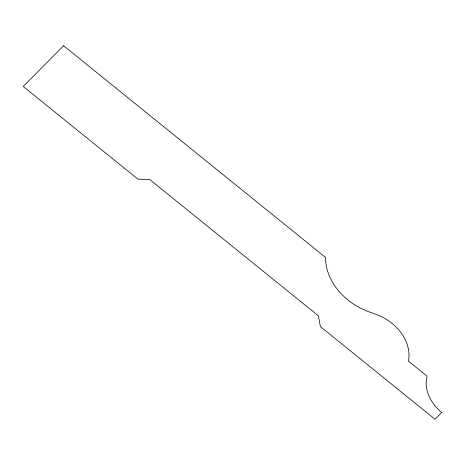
<?xml version="1.0" encoding="UTF-8"?>
<svg xmlns="http://www.w3.org/2000/svg" width="465" height="465" viewBox="0 0 465 465"><rect width="100%" height="100%" fill="white"/><g stroke="black" fill="none" stroke-linecap="round" stroke-linejoin="round"><path stroke-width="0.7" d="M63.589 45.75L23.25 86.484L137.89 179.13L149.951 179.711L318.409 315.84L320.385 326.604L435.025 419.25L441.75 412.461A39.792 30.923 29.8 0 1 427.12 376.197L408.404 361.073A43.088 33.486 29.8 0 0 376.051 314.369L368.815 311.759A56.492 43.902 29.8 0 1 325.628 257.511L63.589 45.75"/></g></svg>
